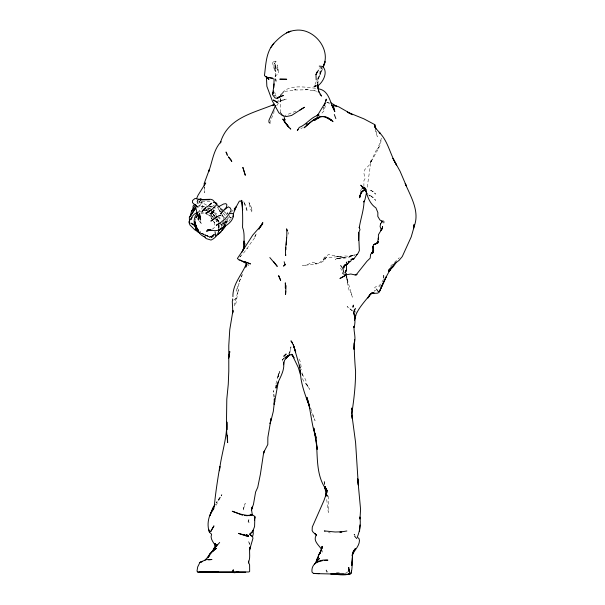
<?xml version="1.0" encoding="UTF-8"?>
<svg xmlns="http://www.w3.org/2000/svg" width="605" height="605" viewBox="0 0 605 605"><rect width="100%" height="100%" fill="white"/><g stroke="black" fill="none" stroke-linecap="round" stroke-linejoin="round"><path stroke-width="0.45" stroke-dasharray="3.02 2.27" d="M222.701 222.194L222.806 225.446M275.986 383.88C276.493 379.562 278.761 375.539 279.533 371.168L278.716 373.867L278.602 378.216M317.663 83.74L317.678 81.856L317.776 83.596M219.048 223.842L218.458 228.357M363.892 186.552L363.907 180.615L364.974 178.929L363.945 173.28L364.618 169.793L368.997 165.354L371.334 160.885L370.578 163.282L371.13 160.31L367.053 188.291M218.889 228.266L218.957 226.474L218.692 228.047M280.637 112.568C279.82 107.803 281.174 103.009 280.402 98.343M227.843 217.566L227.752 219.033L225.31 222.179L226.451 221.037L222.837 223.283L227.389 222.058M317.897 84.095L318.207 79.837L321.837 67.45L320.983 72.192L317.799 79.875M208.43 207.908L208.354 208.785L206.222 209.481M288.154 234.218L288.305 232.433M227.17 214.14L227.298 212.582L227.397 213.943M274.065 110.632L273.815 113.18L270.647 120.198L270.798 121.711M204.702 186.552L204.49 192.685L204.286 187.225M229.507 215.418L228.403 218.957L225.128 224.463M218.874 228.002L219.244 225.279M223.6 225.521L223.404 222.224M320.983 72.192L321.323 70.301M201.79 209.148L202.637 204.619L202.274 207.122L202.327 205.435L200.656 202.857L199.045 201.881M323.947 106.994L323.168 110.087L323.841 107.478M195.09 220.621L195.544 218.912M325.377 105.799L324.151 110.723L320.438 114.753M225.778 224.432L226.459 222.111L226.111 219.607M315.024 84.337L317.058 79.747M322.82 68.441L317.428 80.639M360.474 191.467L361.51 188.435M284.116 358.682L284.622 357.366M224.485 224.962L225.385 222.451L223.979 225.726M288.714 354.212L290.219 350.832L289.077 353.691M279.76 97.193C285.137 82.862 305.275 87.301 316.581 88.36M280.493 95.598L281.575 93.268M242.423 274.337L238.771 282.853L242.06 275.26M346.113 263.22L346.816 261.836L345.962 263.145L348.185 261.685M276.977 102.827L278.701 99.47M216.083 505.251L221.937 494.61L216.212 502.732M276.787 105.686L277.687 104.03L282.664 99.553L281.507 100.732L286.634 99.023L278.829 101.36L276.651 102.812M383.396 279.495L381.415 283.049L378.473 286.566L376.575 286.256L374.684 287.511L375.168 288.207L374.457 291.247L375.682 290.234M317.466 79.043L319.932 74.181L320.037 67.442M224.342 225.763L225.287 224.152L224.372 225.68M239.882 256.928C246.076 251.173 249.88 243.618 255.234 237.183L255.325 234.952L254.66 237.992L255.469 235.095L257.511 232.388M228.834 221.46L230.83 218.246M283.495 358.387L282.573 359.793L282.913 361.457M281.824 94.433L284.312 91.045L284.04 91.408L291.799 90.629L296.034 89.275L293.327 90.054L308.361 89.759L305.449 89.464L315.462 90.984L313.579 90.485L317.3 91.99M223.389 218.662L224.516 217.157M390.512 266.223L399.27 257.76M246.764 249.056L247.521 248.163M284.108 357.971L282.573 359.793L284.358 357.895M239.852 256.936L240.956 255.741M231.163 212.196L233.114 210.245M198.145 207.326L201.389 204.089L198.183 206.199M381.785 284.925L378.556 287.685M198.296 211.712L200.051 210.147M207.999 209.882L209.731 208.445L210.971 208.211L211.5 207.061L214.798 204.762M347.935 571.801L345.485 573.245M225.196 220.137L226.739 219.055M214.321 235.557L210.298 238.075L214.253 235.572M215.509 233.976L211.863 236.434L209.217 237.319L214.087 234.604M198.848 201.654L201.011 200.278L198.674 201.45M198.833 201.699L200.981 200.361M212.257 229.151L213.626 228.342L215.032 226.33L214.616 223.124L213.255 220.893M200.747 213.141L202.925 211.954M295.966 111.07L284.774 115.578M214.291 234.203L210.396 236.593L205.511 235.753M196.89 203.719L202.486 201.624L211.463 201.314M198.016 212.552L200.913 211.069M300.866 128.532L302.523 127.791M218.73 215.788L220.205 215.41L223.555 216.9M231.412 217.301L229.855 217.702L231.329 217.384M201.132 213.573L203.719 212.922L210.079 215.675L212.015 218.745M355.506 254.728L352.322 255.423L354.931 255.499M222.942 223.268L225.945 222.663M217.989 215.977L220.5 215.486L218.874 215.554M205.942 210.124L208.574 210.086M204.104 210.154L208.082 210.154M204.044 206.804L200.179 206.728L204.619 206.834M207.439 208.09L210.185 208.15L209.391 206.373M224.826 221.082L229.545 221.279M208.748 206.713L211.81 206.948L209.489 206.396M336.41 572.527L343.874 573.442M326.617 102.132L329.203 102.578M211.81 206.948L209.958 206.562L212.506 207.144M205.118 235.262L211.584 236.737L205.148 234.99L201.193 233.182M204.142 210.48L205.768 210.903M201.465 233.454L205.458 234.725L201.072 233.258M328.47 532.408L330.239 533.02M205.889 235.526L212.34 237.78M327.04 102.464L328.719 103.077L330.421 104.854M207.371 235.829L205.148 234.99L207.765 236.071L201.457 233.341M276.303 96.218L274.481 95.363L275.85 96.089L274.685 92.164M202.395 233.938L203.552 234.483L199.816 231.133M205.602 209.617L207.107 210.359M214.435 212.514L216.817 213.996L221.732 220.054M206.577 205.125L200.951 201.926L202.751 204.066L201.715 201.412M354.901 534.873L353.955 534.245L355.097 535.433M216.008 219.244L218.095 220.833M218.859 221.627L216.068 218.7M352.594 310.947L347.104 306.508L352.73 311.174M368.543 194.87L369.995 196.073L368.422 193.668M220.742 208.649L222.035 209.731M319.909 66.595L321.263 67.752M212.93 214.223L215.032 216.015M213.111 214.465L215.093 216.166M247.097 264.408L248.489 265.61L248.133 264.514M327.948 572.201L326.602 571.014L325.777 568.934L326.511 572.247M220.054 207.78L222.141 209.693M222.837 210.328L226.83 214.17M229.371 216.567L231.276 218.367M214.17 217.724L210.162 214.684L215.236 219.229M217.777 216.953L220.863 219.955M346.219 276.152L347.119 277.06M224.916 212.234L227.601 215.342M223.237 213.24L224.992 215.13L225.703 217.634M214.548 213.421L216.696 215.773M213.096 214.964L218.67 221.695M383.252 220.643L384.236 221.785L383.661 224.205L383.487 221.528M208.793 212.4L209.693 213.527M222.92 220.235L224.455 222.179M197.117 218.352L198.69 220.349M199.219 221.014L201.843 224.342L200.149 221.256M212.816 220.333L209.043 215.085L210.079 215.675L212.801 220.144M213.353 221.09L214.435 222.587L212.499 219.517M218.602 222.451L216.862 219.842L215.751 216.734M217.104 206.668L220.341 211.863M211.478 215.471L212.627 217.384M220.152 208.77L222.179 212.189M221.748 214.442L223.517 217.467L224.077 220.031M220.25 211.818L218.511 208.823L220.371 212.068M215.819 219.819L216.9 221.717L215.304 218.821M280.455 112.235L281.317 113.785M340.615 268.257L341.727 270.314M302.477 378.609C303.831 382.927 308.036 385.196 309.563 389.363L306.652 384.281L307.446 386.315L305.57 379.464L302.175 374.412L303.135 376.408L301.812 371.432M299.029 358.984L300.451 361.79L301.471 369.723M216.855 218.042L218.518 221.37M220.076 222.406L221.604 225.846L220.643 223.661M221.301 224.024L221.974 227.147M310.819 408.662L315.061 420.588L311.484 412.156M222.179 209.292L222.988 211.455M275.971 79.837L275.577 78.741L276.062 82.386L275.971 79.837L276.031 81.418M375.07 129.062L377.263 136.556L376.068 131.277M221.574 223.948L222.179 225.809M225.06 226.315L224.16 221.725M346.105 277.12L349.176 290.672L351.202 292.805L352.329 297.168L346.317 275.986L347.822 283.163L346.68 275.646M383.63 278.111L383.313 276.765L383.865 274.065L383.842 278.096M355.755 311.303L356.232 313.428M327.532 494.829L327.857 496.508L327.426 494.058M324.681 484.794L324.015 480.385L324.567 484.635M280.228 98.592L280.629 101.337L280.569 98.698M326.708 499.526L328.311 512.435L328.659 500.827L327.842 493.778M274.148 397.137L273.498 390.588L274.08 397.137M322.284 550.648L322.404 552.199M218.723 225.219L218.776 227.495M218.715 225.514L218.753 228.244M278.413 69.893L278.277 74.075L275.782 75.428L274.685 77.818L275.804 74.876L275.956 77.009L275.025 70.467L275.555 64.501L273.778 62.935L274.92 65.544L275.85 71.776L275.555 64.501L276.16 68.577L276.001 68.168L278.413 69.893M278.194 374.737L277.695 378.518L278.421 374.775L279.858 372.362L278.194 374.737M272.817 62.33L272.711 63.608L274.67 70.694L273.838 65.703L275.494 61.612L277.181 61.128L274.662 61.234L272.817 62.33M277.854 67.926L277.627 70.392L277.725 64.947L277.854 67.926M290.967 346.892L289.81 352.662L290.967 346.892M381.029 140.511L380.545 144.482L379.501 146.705L375.705 151.182L370.555 162.737L378.533 148.543L378.881 147.06L377.77 148.762L381.422 138.28L381.029 140.511M248.912 519.687L248.647 521.525L249.464 523.37L248.058 521.858L248.912 519.687M238.09 291.081L235.965 303.15L234.082 306.062L238.37 289.545L238.09 291.081M243.641 507.088L243.286 508.865L244.012 510.643L243.505 509.009L245.222 503.428L243.641 507.088M324.151 257.541L323.274 260.71L324.046 259.046L325.49 257.798L341.545 256.369L336.834 256.422L340.441 256.58L337.076 256.361L328.749 254.372L324.151 257.541M239.043 283.579L236.124 291.164L239.043 283.579M326.556 256.913C322.261 266.071 310.743 263.803 302.576 265.731L307.839 264.498L312.316 262.162L316.717 263.477L315.061 263.757L319.735 262.608L322.45 260.12L324.628 259.069L326.556 256.913M220.326 497.31L216.197 502.891L220.326 497.31M351.074 255.779L350.008 256.928L345.886 257.896L340.26 258.811L336.32 258.668L338.626 258.169L335.23 259.484L338.339 257.753L343.141 256.974L344.691 255.976L347.784 256.172L353.554 255.204L348.374 256.989L353.093 255.348L348.866 257.027L351.074 255.779M235.995 298.462L233.787 300.103L235.995 298.462M344.684 257.314L338.528 258.335L346.393 257.412L344.684 257.314M211.863 236.434L210.396 236.593L211.863 236.434M373.361 191.77L369.587 189.698L372.521 191.346L375.682 194.145L373.361 191.77M373.02 197.404L369.655 194.931L375.728 200.376L373.02 197.404M219.071 221.362L217.792 220.084L219.055 221.377M223.54 217.18L222.111 214.873L223.54 217.18M251.665 207.984L249.124 203.303L249.472 204.135L248.935 201.987L250.341 208.604L252.126 212.363L251.665 207.984M245.078 204.407L243.558 201.306L247.294 211.569L246.5 207.485L245.078 204.407M249.494 544.364L248.564 540.862L249.494 544.364"/><path stroke-width="0.91" d="M266.412 76.865L266.858 86.288L272.431 101.126L278.905 112.87L283.692 116.221L286.611 116.508L291.572 115.472L304.413 107.266L299.725 110.148M275.978 385.574L275.971 388.123C278.202 379.637 285.341 371.462 283.511 362.017M317.663 84.677L317.648 87.506L317.837 84.95M226.784 422.056C227.087 438.61 221.218 454.363 219.449 470.675M252.368 515.067L251.506 509.667L252.338 506.854L251.393 510.083M218.859 229.166C218.942 234.014 215.312 238.241 211.024 240.072L206.002 238.536L204.119 235.882M351.709 409.547L351.785 407.989L352.269 418.652L351.876 414.78L355.589 442.505L358.311 484.945L357.782 478.971M286.067 285.651L285.56 294.393L285.757 291.111M380.575 223.79L382.746 221.052L381.997 222.095L381.876 220.946M285.726 254.766L285.681 255.537C284.751 246.621 287.753 237.591 286.581 228.834L287.617 230.989M323.108 67.586L324.84 62.451L323.335 66.202C331.313 49.315 313.912 27.996 295.83 30.25C286.823 30.9 279.82 37.056 273.884 43.333C265.845 52.196 265.943 64.644 264.438 75.564L268.9 79.437L268.053 78.234M348.904 574.349L350.839 573.721C353.449 566.197 350.862 557.727 353.713 550.474M357.752 478.926L360.58 509.402L359.975 518.999L359.869 516.988C360.958 523.839 359.846 530.948 357.283 537.164L359.022 538.609L359.476 540.499C359.317 546.481 354.197 550.127 352.216 555.345L353.154 551.82L355.445 548.561L354.288 549.839M359.529 531.394L360.013 524.951M326.072 100.823L326.201 99.122L324.356 105.451M232.91 296.654C232.524 283.775 242.507 274.269 246.545 263.115L245.796 267.206L246.084 265.678M232.766 312.959L232.97 310.494L229.771 329.566L228.788 345.47L228.788 371.266L228.266 384.288L226.799 399.194L226.55 417.571L226.663 432.106L227.646 442.641L227.367 435.214M242.696 209.822L241.698 200.315C242.688 209.413 242.824 218.352 242.552 227.442C245.123 233.621 243.429 240.276 244.473 246.681L244.859 243.52L243.618 248.496L241.902 252.224M219.464 470.698L219.834 466.447C217.566 479.946 215.448 493.559 214.193 507.156C209.043 514.416 206.207 523.605 209.459 532.271L211.621 534.23C209.776 538.359 213.157 542.125 215.282 545.332M413.737 228.1L414.07 224.652L413.737 228.1L411.234 236.85L402.272 256.565L399.088 260.369L393.719 264.385L393.099 265.633L388.576 269.928M274.322 398.854L274.171 404.435L278.345 381.611M354.59 339.67L353.993 349.365L354.598 339.549M343.995 265.943L343.7 268.106L344.54 265.603M354.772 318.215L354.462 320.476L355.226 315.931M232.691 298.878L232.297 301.653L232.819 312.18M285.885 247.468L285.628 249.169L285.439 247.505L285.893 249.736M274.564 400.57L273.316 411.339L270.79 421.428M351.792 413.548C353.955 399.534 355.604 385.498 355.581 371.281C354.742 362.062 354.379 352.859 354.069 343.617C356.33 337.915 353.562 332.168 354.069 326.352L353.827 327.464C355.846 323.539 354.122 319.1 355.846 315.197M223.464 226.361C222.935 230.77 219.229 233.953 215.516 235.958M380.598 223.396L380.099 226.61L381.165 229.401L380.848 230.581L382.383 228.176L382.564 226.399L382.08 228.932L382.383 228.176L378.427 234.687L378.352 239.164L378.39 237.931L377.739 241.735L376.681 243.505M286.407 238.793L286.611 237.727L286.271 244.919M352.216 555.345L352.337 554.717L352.541 559.345L351.785 565.35L352.412 557.742M352.949 307.423L353.396 305.139L353.017 306.667M270.412 421.867L270.057 423.629L270.548 422.161M270.76 420.104L271.116 418.342L267.849 437.46L267.803 444.486L263.349 453.077M274.095 83.838L272.575 94.758L275.048 97.934L277.203 98.456L279.888 97.125L278.345 97.594M283.594 364.792L284.547 360.285L288.577 355.362L285.946 358.19L289.81 354.817M252.784 536.03L253.268 533.739L253.056 530.169L251.801 532.566L250.039 533.905L250.281 534.707L252.55 536.491L252.943 538.352L249.615 549.756L250.175 546.973C248.595 552.017 250.962 557.197 248.436 562.166L248.7 562.945L248.655 561.137L248.436 562.166L249.608 564.836L249.653 571.362L248.965 571.959L197.903 571.99M354.469 309.238L353.743 312.641L354.696 316.657L353.743 312.641L355.468 308.323M212.915 212.589L213.542 209.943L213.807 210.729L212.915 212.589L210.797 213.996L212.151 211.478L210.797 213.996L212.295 213.028M324.53 63.729L325.104 61.339M413.82 227.23C420.271 212.136 411.022 197.086 405.199 183.595L406.31 185.848L400.071 171.26L392.932 158.359L396.562 165.089C390.112 154.547 388.115 141.063 379.154 132.298L380.19 133.35L375.108 127.557L374.48 125.069L374.866 127.405M350.839 573.721L351.513 571.052M243.119 249.873L243.891 246.84L243.989 241.077L244.473 246.681M324.288 105.739L324.961 103.13L317.262 115.812M373.058 251.181L372.627 252.807L373.678 250.334M222.481 228.637L222.043 230.172L223.835 226.603L222.927 228.183M252.55 507.224L251.408 509.909L253.465 504.358L255.62 491.956L257.738 487.35L260.422 474.063L263.379 454.461L264.612 450.664L263.394 452.971M316.423 535.478L315.024 533.701L316.324 535.024C312.626 540.87 318.744 544.833 321.429 549.264M209.98 515.687L212.801 507.928L215.168 504.29M320.075 552.955L322.397 546.345L321.217 550.414L322.125 546.428L322.17 548.153M273.702 91.181L272.643 94.168L273.604 91.166M210.011 515.649L210.956 513.048L213.958 508.525M225.552 225.204L224.78 227.314L222.39 230.301M366.456 192.859L365.027 199.408L363.885 201.994L364.066 201.17C363.809 210.306 360.633 218.851 359.241 227.782L359.234 227.23L360.005 229.764L359.09 231.768L358.568 240.223L358.606 232.501L359.362 250.614L358.16 253.117L353.88 258.857L351.739 259.371L350.635 261.299L348.276 262.85L348.949 261.088L348.465 263.039L346.952 264.453L344.805 265.028M320.083 553.348L321.346 549.96L318.495 555.42L316.944 559.844L318.631 556.403L316.665 559.572L315.863 562.892L316.672 560.979L319.38 558.491L314.585 563.905M373.459 251.128L372.65 253.245L373.285 250.41L373.156 246.303L373.58 248.005M248.179 262.933L250.515 263.931L238.967 259.969L237.387 258.456L243.255 249.873L244.163 247.468M316.203 79.928L315.954 74.589L317.02 71.972M190.091 216.87L191.498 211.304L195.748 204.407M220.326 142.954C227.616 117.529 253.555 113.12 274.594 104.242M209.897 204.883L211.576 203.174L207.386 206.736L206.343 206.97L204.18 209.307L205.609 208.052L204.354 208.506L201.949 211.735L203.462 209.874L202.804 210.57M208.218 557.19L209.353 554.656L214.261 548.939L210.608 553.401L212.884 551.125M258.925 229.333L259.628 227.813M196.527 198.682L198.115 195.12L205.73 182.922L204.966 184.011M213.043 212.544L214.026 210.517M342.604 273.415L343.542 271.539L342.899 268.56L340.63 265.512M354.87 317.466C357.805 308.671 364.119 302.303 369.542 295.308M275.676 105.338L268.953 120.259L268.915 122.225L269.951 123.193L270.178 122.868M208.695 556.524L210.328 553.371L207.477 557.923L209.806 555.012L204.717 560.396M348.805 570.78L349.448 569.547L349.531 573.389L348.722 574.266L346.937 574.342L316.218 573.616L313.564 573.396L319.183 573.623L313.39 573.411L312.006 572.05C310.834 563.149 320.196 559.065 327.872 560.147L324.204 560.517M234.309 210.26L239.293 201.223L240.465 200.868L241.94 202.69M212.68 551.314L216.25 548.402L212.68 551.314L216.893 544.568L214.699 548.243M315.954 74.589L318.48 70.127M190.636 216.121L191.876 213.981M377.588 242.953L378.533 241.312L375.992 243.823L373.777 244.541L372.688 246.893L373.013 251.567L371.462 253.624L373.497 250.493M243.255 249.873L252.731 235.126L262.767 223.706L260.15 227.125M259.167 228.675L262.827 222.617L260.082 227.072M369.587 295.134L367.817 298.023L371.478 293.266L372.309 292.873L369.368 295.187L371.478 293.266L374.102 292.911L372.264 292.472M196.565 213.3L197.011 212.582M344.419 265.429L343.602 266.745L347.648 263.651L344.502 265.86L346.952 264.453L344.82 264.771M220.507 142.591L221.044 141.759C213.421 149.715 212.415 161.671 208.672 171.669L209.307 169.672L204.15 183.58L204.218 185.402M192.382 213.202L195.415 208.498L189.342 217.263L189.546 223.525M298.084 129.462L297.312 130.619L299.256 127.398C306.758 124.585 311.091 116.765 319.085 114.988L317.617 115.835M396.494 262.033L393.379 266.563L388.516 271.395M222.587 211.1L220.613 213.943L226.436 207.167L226.89 204.792L225.937 203.635L223.563 204.021L218.458 206.766L219.365 207.144L212.703 199.96L210.737 199.295L198.743 199.597L197.706 200.104L197.17 201.768L197.759 202.645M211.417 214.087L213.807 210.729M273.884 43.333L270.972 47.387M391.458 268.015L389.605 270.39L392.29 266.775M317.285 115.933L318.275 114.572L317.126 115.865M197.661 214.578L195.937 217.891L196.996 216.522M214.261 548.939L212.726 550.921L215.153 545.914L215.093 543.479L215.456 546.565M206.66 213.225L211.629 209.663L216.567 204.936L215.388 202.804L213.278 202.388M221.506 227.73C218.375 232.237 212.136 230.429 207.696 229.582L210.888 229.991L206.592 231.08L210.888 229.991M373.013 251.567L370.555 254.455L370.192 258.169L366.925 261.292L355.944 275.078L357.041 274.33L355.143 274.973M346.68 264.045L345.712 265.187L346.536 264.045L346.491 270.533L345.145 272.265L345.221 272.863L346.476 269.679L345.145 272.265L346.506 273.906M284.327 355.664L283.783 356.307L286.195 354.016L284.947 355.12M234.203 208.99L236.381 206.487L233.515 213.24L232.963 216.908M285.25 264.256L283.579 266.147L285.401 264.317M388.622 271.441L390.437 269.414L388.629 271.206M219.66 542.473L215.735 546.95L216.877 545.778M348.722 574.266L349.531 573.389M389.628 269.701L390.913 268.348L384.742 279.419L379.501 291.36L386.179 276.931L379.017 292.465L377.407 293.198L372.998 293.38M195.695 207.19L191.543 211.342L193.63 209.837M314.592 564.026L316.249 562.385L322.367 560.699M197.548 213.111C192.428 218.004 193.275 226.89 198.75 231.223M315.772 119.2L314.441 120.486L319.296 117.567L316.438 118.557M306.062 124.494L307.242 123.435M314.214 86.817L315.507 85.698L314.108 86.666L319.016 84.919C323.781 80.692 328.023 71.798 322.684 66.437L319.259 66.089M217.724 234.634L220.976 231.904M224.122 209.935L228.342 206.812L230.301 207.999L231.186 210.071C228.229 216.734 222.587 221.77 216.318 225.287L219.57 223.147M377.051 243.414L378.11 242.665L373.777 244.541L375.834 243.981M274.466 104.264L272.288 105.724L274.579 104.332M364.475 189.758L361.124 192.556L359.582 197.729L361.124 192.556L364.8 189.494M289.742 354.704L285.484 357.373L290.196 354.825L292.306 354.878L294.06 357.933L291.867 354.227L298.409 367.772L300.413 374.669M356.496 254.75L357.094 254.387M221.649 228.327L218.632 230.127C224.788 226.489 234.264 221.899 233.417 213.595L229.144 213.58M199.499 199.348L201.072 198.425M197.714 212.234L194.364 214.125L192.345 216.204L191.135 219.328L191.944 217.641L190.121 219.479L188.866 221.974L189.857 224.886L194.742 229.794L198.576 232.244L195.347 228.803L199.075 232.691M348.639 574.334L350.469 573.449L347.867 574.349L350 573.82C344.026 575.899 337.469 574.349 331.321 573.82M281.317 96.036L277.151 97.798L283.427 95.567L282.149 95.681M201.132 562.022L199.952 562.514L202.38 561.584M194.266 204.566L193.01 206.192L193.131 208.725M364.989 189.811L362.153 191.301L360.217 194.78L360.217 196.822L360.111 195.286M379.017 291.376L378.223 291.565L376.476 289.122M351.18 259.484L353.88 258.857L351.036 259.371M249.01 515.694L251.249 515.248L244.609 515.468L247.347 515.755M340.086 532.105L341.802 531.818L335.162 531.999L324.356 530.918L324.93 531.19M340.07 532.113L346.854 530.986M208.634 559.882L211.947 559.519L206.267 559.64L199.998 562.272L197.691 566.938L197.011 571.105L197.782 572.247L206.002 572.156L199.703 572.027M345.417 574.327L330.806 573.994L346.937 574.342M236.033 572.232L238.892 572.141L234.385 572.723L231.949 572.224M201.692 199.915L209.406 199.741M199.242 572.156L218.458 572.201L212.537 572.186M206.32 572.224L245.713 572.217M244.609 515.468L247.392 515.52L240.261 514.076L232.244 511.248L242.681 515.233M333.408 573.858L336.236 574.069L334.497 573.858M333.952 573.82L337.635 574.274M272.711 78.068L268.333 77.425L274.118 79.028L273.77 87.785M242.295 534.729L248.587 536.484L245.017 535.493M355.037 274.927L350.794 273.997L346.302 274.761L343.209 273.914M247.392 262.608L243.823 261.738L246.961 262.562M326.118 117.362C317.459 113.717 310.297 123.223 304.043 127.821C312.611 120.1 322.73 110.549 333.015 121.65L329.543 118.89L326.972 117.741M243.535 534.676L245.471 535.243L238.446 533.376L241.524 534.457M199.748 199.408L195.007 198.47L192.503 200.565L192.481 202.69L197.676 206.993L196.247 205.791L196.534 206.426L196.262 205.428L195.808 207.606L197.162 213.762L199.363 216.492L200.671 220.084L199.597 216.159M318.275 88.822C329.566 90.274 330.027 103.561 334.845 111.486L333.408 107.138L331.797 105.164L334.384 110.05L333.408 107.138M334.527 105.315L338.823 106.881L352.473 114.693L347.278 112.106L363.96 118.875L375.108 124.804L375.909 128.986M283.132 115.706L282.18 115.328L281.317 113.785M334.346 105.308L336.372 106.215L330.92 102.873M200.285 232.88L197.926 231.753L200.089 232.895M193.313 224.372L190.885 223.139L194.167 225.362L196.028 227.707L194.931 225.196M215.652 202.97L216.908 203.613L215.35 202.637M205.435 237.266C198.879 235.179 195.536 227.851 194.893 221.566M239.739 259.795L245.706 263.205M382.284 221.407L379.872 219.917L377.8 216.371L377.883 212.642L375.962 207.946C368.952 203.174 367.311 195.445 365.034 188.004L366.471 190.174M213.837 207.235L215.085 208.029M361.427 185.667L360.716 185.198L365.382 189.781M365.299 189.327L361.873 186.287M198.455 230.134L197.086 229.136L198.024 231.087L196.708 228.176M251.476 515.301L250.16 514.295L253.699 515.483L254.871 516.806L254.576 526.547L252.663 531.492L249.585 534.185L251.771 536.242M354.515 536.045L356.738 538.556M316.324 535.024L313.012 532.075L312.12 530.57L312.301 526.993L323.879 500.713L326.768 492.591L325.664 495.843L326.859 490.806L325.951 488.212L327.033 490.647C315.734 476.438 317.837 457.183 316.233 440.258L317.232 449.296L313.829 428.06L316.09 439.419L315.076 433.634L316.022 437.029M196.058 226.724L194.19 224.039M285.598 123.072L284.282 121.855L290.771 129.107L290.045 128.305M267.16 77.379L266.208 76.419L267.539 78.491L266.457 76.616M230.966 159.697L228.365 156.876L231.783 161.459L231.239 160.287M286.793 124.267L287.874 125.462M367.084 193.668L363.741 187.255L364.928 189.357M320.015 94.236L321.603 96.074L318.502 91.158M292.661 342.884L290.96 340.834L293.296 344.926L295.663 352.012L293.304 344.737L300.027 367.757L299.309 365.238L300.821 374.124L300.314 370.426C300.428 383.85 305.835 396.298 310.206 408.753M273.475 261.39L277.272 266.397L269.83 257.556M335.858 118.61L334.293 114.481M195.355 223.986L195.816 226.406L194.991 224.243L198.175 230.097M327.033 490.647L324.817 487.086L327.002 491.608M285.076 265.058L284.168 261.753M227.117 154.199L226.036 152.006L227.435 155.644M196.262 227.208L197.737 230.475M308.8 403.664L307.121 399.497L309.329 405.872L306.894 397.303C311.046 410.5 311.273 424.589 316.007 437.596M317.882 85.328L318.094 88.799L319.289 92.762M325.044 486.473L327.048 492.311M318.094 88.799L317.398 84.776M266.442 76.759L266.813 78.332L266.608 76.706M333.408 104.332L333.99 107.115M324.809 486.503L325.354 489.203L324.953 486.556M208.982 529.844L209.459 532.271M317.383 84.715L317.67 86.349M274.42 399.557L274.753 401.977M197.888 213.966L198.705 219.91L198.629 216.84M215.07 231.791L215.516 235.126M324.787 486.337L326.276 496.092M215.448 546.474L215.093 543.479M274.398 399.943L274.609 401.818L274.337 399.013M226.935 422.199L227.177 429.641M218.768 229.151L218.791 230.966L218.783 229.234M285.515 284.388L285.363 288.139L285.31 282.83L285.515 284.388M254.871 516.806L254.433 520.088L254.871 516.806M318.54 555.042L318.495 555.42L320.62 552.047L318.54 555.042M228.94 356.436L228.652 358.122L229.794 351.596L228.94 356.436M233.258 569.918L232.524 571.929L233.258 569.918M212.521 528.354L210.676 531.598L213.966 525.874L212.521 528.354M216.847 216.628L210.85 221.09L217.83 216.409L216.847 216.628M211.629 209.663L205.836 213.164L211.629 209.663M346.536 274.806L340.078 278.421L346.536 274.806M286.823 32.541L286.415 32.791L290.801 31.271L286.823 32.541M286.664 79.27L279.934 79.172L286.664 79.27M362.652 187.777L362.153 187.732L364.611 189.312L362.652 187.777M248.436 535.72L246.477 534.767L248.436 535.72M329.785 119.344L326.851 117.756L331.608 120.448L329.785 119.344M276.424 101.761L273.43 100.052L277.808 102.706L276.424 101.761M285.015 122.172L282.747 119.049L288.555 127.118L285.015 122.172M284.963 119.964L284.274 117.862L284.963 119.964M280.644 280.372L278.701 275.789L280.644 280.372M245.252 175.147L242.892 167.494L245.252 175.147M200.429 218.405L199.408 213.444L200.429 218.405M196.421 227.586L194.923 221.869L196.421 227.586M348.956 571.302L348.745 567.498L348.956 571.302"/></g></svg>
